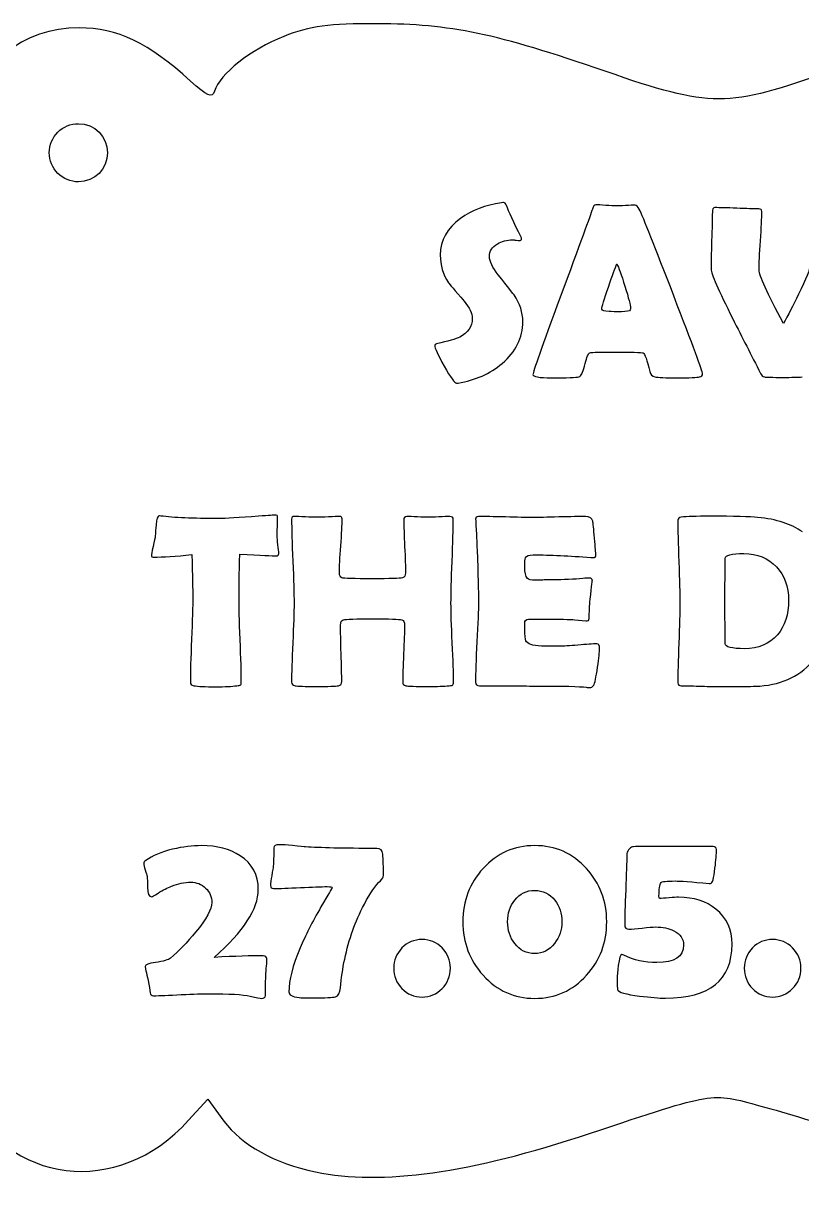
# Model space of a CAD drawing. Extents: x 52 to 552, y 106 to 316.
# Drawn here: x 310.1 to 357.2, y 243.5 to 314.8 of the extents above; entities that cross this region are included whole.
import ezdxf

# ---------------------------------------------------------------- set-up
doc = ezdxf.new("R2010")
doc.units = 0
doc.layers.add('Layer_1', color=7, linetype='CONTINUOUS')

msp = doc.modelspace()

# ---------------------------------------------------------------- linework, layer by layer
at = {"layer": 'Layer_1', "color": 3}
msp.add_lwpolyline([(315.15352, 306.962207), (315.15352, 306.962207)], close=True, dxfattribs=at)
at = {"layer": 'Layer_1', "color": 7}
for points in [[(339.174328, 303.940849), (339.174328, 303.940849)], [(344.759788, 303.809111), (344.759788, 303.809111)], [(351.97796, 303.633272), (351.97796, 303.633272)], [(346.047991, 300.214635), (346.047991, 300.214635)], [(325.272146, 284.980147), (325.272146, 284.980147)], [(326.472691, 284.892503), (326.472691, 284.892503)], [(337.475491, 284.723833), (337.483196, 284.621304)], [(337.658484, 284.892503), (337.658484, 284.892503)], [(351.656057, 284.906834), (351.656057, 284.906834)], [(353.742413, 282.644648), (353.742413, 282.644648)], [(343.983677, 281.129357), (343.581313, 281.092976)], [(340.813644, 278.669833), (341.589755, 278.669833)], [(343.493118, 278.625736), (344.152361, 278.552426)], [(342.533986, 277.022804), (341.465182, 277.022804)], [(320.865161, 264.921423), (320.865161, 264.921423)], [(325.564839, 264.979851), (325.564839, 264.979851)], [(341.06279, 264.921423), (341.06279, 264.921423)], [(349.020694, 264.877326), (349.020694, 264.877326)], [(351.648324, 262.630021), (351.728814, 262.622855)], [(341.06279, 262.205584), (341.06279, 262.205584)], [(334.225533, 259.225715), (334.225533, 259.225715)], [(355.484797, 259.225715), (355.484797, 259.225715)], [(320.072512, 248.254327), (321.233377, 249.538658), (322.215087, 248.195898)], [(327.758665, 245.127832), (327.759229, 245.127832)]]:
    msp.add_lwpolyline(points, dxfattribs=at)
for points in [[(313.437552, 314.543475), (306.565864, 314.543475), (303.062555, 305.958388), (304.843547, 293.483745)], [(320.184413, 311.316109), (317.671902, 313.617346), (315.735293, 314.543475), (313.437552, 314.543475)], [(331.527884, 314.795931), (328.57742, 314.806362), (327.438794, 314.650384), (325.83659, 314.016513)], [(345.341335, 311.905361), (338.71631, 314.198574), (335.935094, 314.780409), (331.527884, 314.795931)], [(325.83659, 314.016513), (323.843678, 313.228071), (321.967408, 311.746884), (321.633568, 310.698748)], [(359.102434, 311.945047), (352.667372, 309.674925), (351.791383, 309.672706), (345.341335, 311.905361)], [(321.633568, 310.698748), (321.496634, 310.268858), (321.180912, 310.403419), (320.184413, 311.316109)], [(339.049755, 303.933684), (338.068807, 303.787269), (337.241162, 303.469781), (336.567639, 302.981737)], [(339.174328, 303.940849), (339.145033, 303.940849), (339.103434, 303.938566), (339.049755, 303.933684)], [(339.349616, 303.765013), (339.305702, 303.882144), (339.247536, 303.940849), (339.174328, 303.940849)], [(340.235427, 301.832452), (339.771792, 302.76462), (339.476532, 303.408739), (339.349616, 303.765013)], [(344.759788, 303.809111), (344.681725, 303.809111), (344.613315, 303.716203), (344.554754, 303.530746)], [(345.367243, 303.772179), (345.093939, 303.79658), (344.891586, 303.809111), (344.759788, 303.809111)], [(345.989571, 303.735798), (345.852919, 303.735798), (345.64543, 303.747775), (345.367243, 303.772179)], [(346.567788, 303.757848), (346.313986, 303.743206), (346.121313, 303.735798), (345.989571, 303.735798)], [(347.14657, 303.787061), (347.019682, 303.787061), (346.826445, 303.777369), (346.567788, 303.757848)], [(347.402319, 303.545628), (347.324228, 303.706684), (347.23928, 303.787061), (347.14657, 303.787061)], [(344.554754, 303.530746), (344.45225, 303.208635), (343.803026, 301.42963), (342.607307, 298.193879)], [(349.49638, 298.274357), (348.33972, 301.275844), (347.641474, 303.03318), (347.402319, 303.545628)], [(351.831346, 303.362624), (351.831346, 302.977069), (351.817093, 302.396227), (351.787799, 301.620235)], [(351.97796, 303.633272), (351.880339, 303.633272), (351.831346, 303.543204), (351.831346, 303.362624)], [(353.310246, 303.596891), (352.714814, 303.621295), (352.270766, 303.633272), (351.97796, 303.633272)], [(354.650266, 303.559959), (354.35255, 303.559959), (353.905679, 303.57249), (353.310246, 303.596891)], [(354.833259, 303.406171), (354.833259, 303.50866), (354.77227, 303.559959), (354.650266, 303.559959)], [(354.745064, 301.620235), (354.803625, 302.415748), (354.833259, 303.010854), (354.833259, 303.406171)], [(336.567639, 302.981737), (335.742844, 302.391198), (335.330715, 301.649605), (335.330715, 300.756479)], [(338.793441, 301.43723), (339.057008, 301.598286), (339.364235, 301.678663), (339.71563, 301.678663)], [(339.71563, 301.678663), (339.764426, 301.678663), (339.835659, 301.671255), (339.928398, 301.656613)], [(339.928398, 301.656613), (340.021108, 301.641971), (340.086696, 301.634566), (340.125727, 301.634566)], [(340.125727, 301.634566), (340.213583, 301.634566), (340.257469, 301.676171), (340.257469, 301.759139)], [(340.257469, 301.759139), (340.257469, 301.778663), (340.250103, 301.803168), (340.235427, 301.832452)], [(351.787799, 301.620235), (351.763386, 300.849119), (351.750856, 300.270566), (351.750856, 299.885008)], [(354.664574, 299.841461), (354.664574, 300.236778), (354.691386, 300.829597), (354.745064, 301.620235)], [(338.317755, 300.661119), (338.317755, 300.99299), (338.476223, 301.251771), (338.793441, 301.43723)], [(335.330715, 300.756479), (335.330715, 300.14154), (335.498863, 299.580084), (335.835639, 299.072516)], [(338.844721, 299.563097), (338.493326, 299.99746), (338.317755, 300.363412), (338.317755, 300.661119)], [(345.528194, 298.816202), (345.772204, 299.53363), (345.945488, 299.999895), (346.047991, 300.214635)], [(346.047991, 300.214635), (346.150466, 300.019417), (346.311784, 299.570251), (346.53141, 298.867464)], [(339.818162, 298.333336), (339.788867, 298.372382), (339.464537, 298.782222), (338.844721, 299.563097)], [(351.750856, 299.885008), (351.750856, 299.650744), (352.192618, 298.648085), (353.075974, 296.876474)], [(356.150672, 296.59811), (355.159931, 298.457571), (354.664574, 299.538874), (354.664574, 299.841461)], [(357.754146, 300.119275), (357.754146, 299.904532), (357.524445, 299.323694), (357.065693, 298.376883)], [(335.835639, 299.072516), (335.884435, 298.99931), (336.196799, 298.631072), (336.772702, 297.967331)], [(345.13297, 297.47675), (345.13297, 297.608522), (345.264627, 298.054848), (345.528194, 298.816202)], [(346.53141, 298.867464), (346.755918, 298.140274), (346.868186, 297.696234), (346.868186, 297.535178)], [(340.337958, 296.729851), (340.337958, 297.261823), (340.164674, 297.796485), (339.818162, 298.333336)], [(342.607307, 298.193879), (341.504326, 295.202151), (340.953118, 293.643159), (340.953118, 293.516266)], [(351.238792, 293.545481), (351.238792, 293.677254), (350.65795, 295.253346), (349.49638, 298.274357)], [(357.065693, 298.376883), (356.724063, 297.674096), (356.419094, 297.081277), (356.150672, 296.59811)], [(336.772702, 297.967331), (337.104567, 297.576893), (337.270429, 297.222919), (337.270429, 296.90569)], [(345.572306, 297.330124), (345.279472, 297.339886), (345.13297, 297.388899), (345.13297, 297.47675)], [(346.319179, 297.315793), (345.972666, 297.315793), (345.723577, 297.320365), (345.572306, 297.330124)], [(346.853312, 297.432652), (346.819135, 297.354564), (346.641307, 297.315793), (346.319179, 297.315793)], [(346.868186, 297.535178), (346.868186, 297.491253), (346.863106, 297.457053), (346.853312, 297.432652)], [(337.270429, 296.90569), (337.270429, 296.407881), (337.016767, 296.032237), (336.509219, 295.778455)], [(339.086134, 294.182135), (339.920721, 294.889802), (340.337958, 295.739116), (340.337958, 296.729851)], [(353.075974, 296.876474), (353.637229, 295.773488), (354.196396, 294.672801), (354.752769, 293.574694)], [(335.103611, 295.368349), (335.030403, 295.353707), (334.993911, 295.319508), (334.993911, 295.265823)], [(334.993911, 295.265823), (334.993911, 295.11453), (335.186584, 294.694995), (335.572156, 294.006847)], [(336.509219, 295.778455), (336.279829, 295.666204), (335.811283, 295.529405), (335.103611, 295.368349)], [(344.07904, 294.021181), (344.181543, 294.465303), (344.27445, 294.72637), (344.357424, 294.804458)], [(344.357424, 294.804458), (344.411102, 294.84838), (344.8523, 294.870602), (345.681977, 294.870602)], [(345.681977, 294.870602), (346.911874, 294.870602), (347.566234, 294.853502), (347.644297, 294.819339)], [(347.644297, 294.819339), (347.737035, 294.770535), (347.866406, 294.394891), (348.032352, 293.692104)], [(335.572156, 294.006847), (335.9577, 293.323581), (336.20679, 292.981587), (336.319029, 292.981587)], [(336.414392, 292.989303), (337.463694, 293.160121), (338.354077, 293.557434), (339.086134, 294.182135)], [(343.742264, 293.362477), (343.874034, 293.39664), (343.98633, 293.616102), (344.07904, 294.021181)], [(340.953118, 293.516266), (340.953118, 293.374734), (341.32647, 293.304049), (342.073174, 293.304049)], [(342.073174, 293.304049), (343.020001, 293.304049), (343.576317, 293.323435), (343.742264, 293.362477)], [(348.032352, 293.692104), (348.076266, 293.506648), (348.181168, 293.39664), (348.347115, 293.362477)], [(348.347115, 293.362477), (348.54721, 293.323435), (348.995831, 293.304049), (349.693738, 293.304049)], [(349.693738, 293.304049), (350.455089, 293.304049), (350.909354, 293.323435), (351.055771, 293.362477)], [(351.055771, 293.362477), (351.177804, 293.39664), (351.238792, 293.457631), (351.238792, 293.545481)], [(354.752769, 293.574694), (354.816241, 293.452684), (354.894332, 293.381999), (354.987042, 293.362477)], [(354.987042, 293.362477), (355.07978, 293.342956), (355.455418, 293.333264), (356.114294, 293.333264)], [(356.114294, 293.333264), (356.636489, 293.333264), (357.021836, 293.342956), (357.270727, 293.362477)], [(336.319029, 292.981587), (336.343442, 292.981587), (336.375361, 292.984424), (336.414392, 292.989303)], [(318.273345, 284.928884), (318.190372, 284.928884), (318.132206, 284.745908), (318.098057, 284.379875)], [(318.375877, 284.921719), (318.317316, 284.926598), (318.283138, 284.928884), (318.273345, 284.928884)], [(321.882714, 284.76793), (320.3356, 284.76793), (319.166522, 284.819227), (318.375877, 284.921719)], [(324.313014, 284.906834), (323.131942, 284.814107), (322.321936, 284.76793), (321.882714, 284.76793)], [(325.272146, 284.980147), (325.267235, 284.980147), (324.947478, 284.955639), (324.313014, 284.906834)], [(325.440266, 284.958097), (325.425618, 284.972739), (325.369738, 284.980147), (325.272146, 284.980147)], [(325.469476, 284.819193), (325.464622, 284.902161), (325.454941, 284.948338), (325.440266, 284.958097)], [(325.455139, 284.27018), (325.464932, 284.504445), (325.469476, 284.687418), (325.469476, 284.819193)], [(326.472691, 284.892503), (326.370188, 284.892503), (326.31888, 284.83892), (326.31888, 284.731549)], [(326.31888, 284.731549), (326.31888, 284.165414), (326.343405, 283.313264), (326.392201, 282.176114)], [(327.153439, 284.870456), (326.850841, 284.885097), (326.623962, 284.892503), (326.472691, 284.892503)], [(327.841892, 284.848406), (327.690621, 284.848406), (327.460892, 284.855814), (327.153439, 284.870456)], [(328.544146, 284.870456), (328.23181, 284.855814), (327.998074, 284.848406), (327.841892, 284.848406)], [(329.254668, 284.892503), (329.098487, 284.892503), (328.861392, 284.885097), (328.544146, 284.870456)], [(329.379241, 284.760764), (329.379241, 284.848612), (329.337614, 284.892503), (329.254668, 284.892503)], [(329.298215, 283.113179), (329.351894, 283.84525), (329.379241, 284.394728), (329.379241, 284.760764)], [(333.302779, 284.892503), (333.180775, 284.892503), (333.119786, 284.816698), (333.119786, 284.665402)], [(333.119786, 284.665402), (333.119786, 284.30913), (333.136889, 283.774466), (333.171038, 283.061916)], [(333.947149, 284.870456), (333.659226, 284.885097), (333.444342, 284.892503), (333.302779, 284.892503)], [(334.605856, 284.848406), (334.459467, 284.848406), (334.239983, 284.855814), (333.947149, 284.870456)], [(335.250226, 284.870456), (334.962302, 284.855814), (334.747418, 284.848406), (334.605856, 284.848406)], [(335.908932, 284.892503), (335.762515, 284.892503), (335.543059, 284.885097), (335.250226, 284.870456)], [(336.121163, 284.716664), (336.121163, 284.833798), (336.050467, 284.892503), (335.908932, 284.892503)], [(336.048406, 282.176114), (336.097203, 283.308384), (336.121163, 284.155412), (336.121163, 284.716664)], [(337.658484, 284.892503), (337.526686, 284.892503), (337.465698, 284.836081), (337.475491, 284.723833)], [(337.483196, 284.621304), (337.522199, 283.845312), (337.54901, 283.262187), (337.563686, 282.87175)], [(339.284028, 284.86329), (338.561708, 284.882811), (338.019644, 284.892503), (337.658484, 284.892503)], [(340.916175, 284.833524), (340.555016, 284.833524), (340.01123, 284.843766), (339.284028, 284.86329)], [(342.526818, 284.86329), (341.809409, 284.843766), (341.272453, 284.833524), (340.916175, 284.833524)], [(344.137488, 284.892503), (343.781211, 284.892503), (343.244255, 284.882811), (342.526818, 284.86329)], [(344.576795, 284.606973), (344.537764, 284.797312), (344.391262, 284.892503), (344.137488, 284.892503)], [(344.686495, 283.581713), (344.63767, 284.152728), (344.601207, 284.494722), (344.576795, 284.606973)], [(349.950052, 284.848406), (349.808518, 284.828884), (349.737821, 284.767893), (349.737821, 284.665402)], [(349.737821, 284.665402), (349.737821, 284.109029), (349.75721, 283.269409), (349.796241, 282.146901)], [(351.656057, 284.906834), (350.865412, 284.906834), (350.296565, 284.887451), (349.950052, 284.848406)], [(354.576944, 284.84124), (354.132811, 284.885165), (353.159258, 284.906834), (351.656057, 284.906834)], [(357.292769, 283.962603), (356.638804, 284.431129), (355.733604, 284.724109), (354.576944, 284.84124)], [(318.098057, 284.379875), (318.078584, 284.150493), (318.061481, 283.92134), (318.046806, 283.691958)], [(325.440266, 283.721171), (325.440266, 283.828542), (325.445346, 284.011515), (325.455139, 284.27018)], [(317.914528, 283.069635), (317.846174, 282.757286), (317.812533, 282.569188), (317.812533, 282.505741)], [(318.046806, 283.691958), (318.037041, 283.618749), (317.992591, 283.411268), (317.914528, 283.069635)], [(325.484349, 283.179327), (325.455082, 283.41847), (325.440266, 283.59916), (325.440266, 283.721171)], [(325.535629, 282.652364), (325.535629, 282.769495), (325.518526, 282.945065), (325.484349, 283.179327)], [(329.217726, 281.473866), (329.217726, 281.839903), (329.244537, 282.385991), (329.298215, 283.113179)], [(333.171038, 283.061916), (333.205215, 282.35425), (333.222318, 281.825261), (333.222318, 281.473866)], [(344.766956, 282.549838), (344.766956, 282.671852), (344.740174, 283.015578), (344.686495, 283.581713)], [(317.812533, 282.505741), (317.812533, 282.456936), (317.85131, 282.432431), (317.929401, 282.432431)], [(317.929401, 282.432431), (318.510186, 282.432431), (319.288809, 282.481445), (320.264903, 282.579054)], [(320.264903, 282.579054), (320.303934, 281.261327), (320.323323, 280.412014), (320.323323, 280.031335)], [(323.12737, 280.031335), (323.12737, 280.519382), (323.141622, 281.380674), (323.170917, 282.615432)], [(323.170917, 282.615432), (324.454464, 282.542227), (325.189201, 282.505741), (325.374649, 282.505741)], [(325.374649, 282.505741), (325.482035, 282.505741), (325.535629, 282.554755), (325.535629, 282.652364)], [(337.563686, 282.87175), (337.622247, 281.353922), (337.651316, 280.317063), (337.651316, 279.76069)], [(340.455363, 281.817824), (340.455363, 282.135056), (340.467329, 282.322602), (340.491741, 282.381165)], [(340.491741, 282.381165), (340.550302, 282.503179), (340.70877, 282.56417), (340.967427, 282.56417)], [(340.967427, 282.56417), (342.002082, 282.56417), (343.168901, 282.510587), (344.467095, 282.403215)], [(344.467095, 282.403215), (344.540304, 282.398336), (344.591612, 282.39605), (344.620906, 282.39605)], [(344.620906, 282.39605), (344.718499, 282.39605), (344.766956, 282.447349), (344.766956, 282.549838)], [(352.600288, 281.041713), (352.610081, 281.62249), (352.614625, 282.056838), (352.614625, 282.344787)], [(352.614625, 282.344787), (352.614625, 282.544885), (352.990799, 282.644648), (353.742413, 282.644648)], [(353.742413, 282.644648), (354.562325, 282.644648), (355.221258, 282.373887), (355.71907, 281.832156)], [(326.392201, 282.176114), (326.440998, 281.043847), (326.465523, 280.195083), (326.465523, 279.628948)], [(335.982254, 279.628948), (335.982254, 280.195083), (336.004493, 281.043847), (336.048406, 282.176114)], [(340.601441, 281.15857), (340.50382, 281.265942), (340.455363, 281.485954), (340.455363, 281.817824)], [(349.796241, 282.146901), (349.840155, 281.029273), (349.862394, 280.190204), (349.862394, 279.628948)], [(355.71907, 281.832156), (356.211999, 281.309946), (356.458238, 280.636753), (356.458238, 279.811953)], [(329.3572, 281.173455), (329.264462, 281.202738), (329.217726, 281.303051), (329.217726, 281.473866)], [(331.231325, 281.115026), (330.108814, 281.115026), (329.484087, 281.134409), (329.3572, 281.173455)], [(333.046465, 281.173455), (332.880547, 281.134409), (332.275744, 281.115026), (331.231325, 281.115026)], [(333.222318, 281.473866), (333.222318, 281.303051), (333.163616, 281.202738), (333.046465, 281.173455)], [(341.077691, 281.019666), (340.843418, 281.019666), (340.684414, 281.065843), (340.601441, 281.15857)], [(341.363215, 281.026832), (341.221681, 281.021949), (341.126459, 281.019666), (341.077691, 281.019666)], [(341.714328, 281.041713), (341.62159, 281.041713), (341.50475, 281.036591), (341.363215, 281.026832)], [(343.581313, 281.092976), (342.951731, 281.058813), (342.32929, 281.041713), (341.714328, 281.041713)], [(344.378901, 281.15857), (344.281308, 281.15857), (344.149624, 281.148879), (343.983677, 281.129357)], [(344.554754, 280.990451), (344.554754, 281.102702), (344.496023, 281.15857), (344.378901, 281.15857)], [(344.423012, 279.870381), (344.510868, 280.719582), (344.554754, 281.09294), (344.554754, 280.990451)], [(352.585415, 279.745805), (352.585415, 280.033754), (352.590495, 280.465819), (352.600288, 281.041713)], [(320.323323, 280.031335), (320.323323, 279.455441), (320.298826, 278.591864), (320.250002, 277.440072)], [(323.192958, 277.432356), (323.149016, 278.589027), (323.12737, 279.455441), (323.12737, 280.031335)], [(326.465523, 279.628948), (326.465523, 279.096976), (326.438712, 278.298962), (326.385033, 277.235021)], [(336.055547, 277.235021), (336.00675, 278.298962), (335.982254, 279.096976), (335.982254, 279.628948)], [(337.651316, 279.76069), (337.651316, 279.214076), (337.619425, 278.391556), (337.555981, 277.293449)], [(344.364592, 278.699049), (344.364592, 279.089486), (344.383981, 279.479944), (344.423012, 279.870381)], [(349.862394, 279.628948), (349.862394, 279.092097), (349.840155, 278.284391), (349.796241, 277.205805)], [(352.600288, 278.464782), (352.590495, 279.035796), (352.585415, 279.462739), (352.585415, 279.745805)], [(356.458238, 279.811953), (356.458238, 278.94323), (356.231359, 278.24269), (355.77749, 277.710721)], [(329.283878, 278.296662), (329.283878, 278.491881), (329.337472, 278.601335), (329.44483, 278.625736)], [(329.320257, 276.583486), (329.295845, 277.344837), (329.283878, 277.915984), (329.283878, 278.296662)], [(329.44483, 278.625736), (329.615659, 278.664781), (330.211317, 278.684164), (331.231325, 278.684164)], [(331.231325, 278.684164), (332.24645, 278.684164), (332.836972, 278.664781), (333.002918, 278.625736)], [(333.002918, 278.625736), (333.110304, 278.596455), (333.163898, 278.487001), (333.163898, 278.296662)], [(333.163898, 278.296662), (333.163898, 277.911104), (333.144509, 277.330265), (333.10545, 276.55427)], [(340.455363, 278.069561), (340.455363, 278.347747), (340.457621, 278.498809), (340.462531, 278.52321)], [(340.52812, 277.351878), (340.479324, 277.459249), (340.455363, 277.698644), (340.455363, 278.069561)], [(340.462531, 278.52321), (340.49668, 278.62082), (340.613548, 278.669833), (340.813644, 278.669833)], [(341.589755, 278.669833), (342.580496, 278.669833), (343.214904, 278.655019), (343.493118, 278.625736)], [(344.152361, 278.552426), (344.293896, 278.552426), (344.364592, 278.601439), (344.364592, 278.699049)], [(352.614625, 277.183758), (352.614625, 277.471707), (352.610081, 277.898647), (352.600288, 278.464782)], [(320.250002, 277.440072), (320.201205, 276.288281), (320.176708, 275.424153), (320.176708, 274.848259)], [(323.266252, 274.833928), (323.266252, 275.409822), (323.241755, 276.275686), (323.192958, 277.432356)], [(341.465182, 277.022804), (340.923457, 277.056967), (340.611093, 277.166421), (340.52812, 277.351878)], [(355.77749, 277.710721), (355.294325, 277.149465), (354.630284, 276.869013), (353.78596, 276.869013)], [(326.385033, 277.235021), (326.336237, 276.17108), (326.31174, 275.375349), (326.31174, 274.848259)], [(336.136036, 274.848259), (336.136036, 275.375349), (336.109225, 276.17108), (336.055547, 277.235021)], [(337.555981, 277.293449), (337.497392, 276.200225), (337.468323, 275.380539), (337.468323, 274.833928)], [(343.683816, 277.088398), (343.176267, 277.044473), (342.792671, 277.022804), (342.533986, 277.022804)], [(344.833109, 277.161708), (344.579335, 277.161708), (344.196275, 277.137203), (343.683816, 277.088398)], [(344.994061, 276.898228), (344.994061, 277.073926), (344.940495, 277.161708), (344.833109, 277.161708)], [(344.869488, 275.741227), (344.952461, 276.302483), (344.994061, 276.688368), (344.994061, 276.898228)], [(349.796241, 277.205805), (349.75721, 276.132102), (349.737821, 275.326682), (349.737821, 274.789831)], [(353.78596, 276.869013), (353.00508, 276.869013), (352.614625, 276.973898), (352.614625, 277.183758)], [(329.3572, 274.877472), (329.3572, 275.25815), (329.344669, 275.827012), (329.320257, 276.583486)], [(333.10545, 276.55427), (333.071301, 275.783157), (333.054198, 275.204601), (333.054198, 274.819044)], [(354.445203, 274.591942), (355.919109, 274.640747), (357.063689, 275.136089), (357.878719, 276.07802)], [(344.635215, 274.650924), (344.703569, 274.768054), (344.781632, 275.13117), (344.869488, 275.741227)], [(320.176708, 274.848259), (320.176708, 274.721366), (320.245091, 274.645562), (320.381743, 274.621158)], [(320.381743, 274.621158), (320.635517, 274.582115), (321.077308, 274.562729), (321.706861, 274.562729)], [(321.706861, 274.562729), (322.272999, 274.562729), (322.70223, 274.582115), (322.995064, 274.621158)], [(322.995064, 274.621158), (323.117041, 274.6358), (323.185451, 274.648327), (323.200127, 274.658089)], [(323.200127, 274.658089), (323.244041, 274.68249), (323.266252, 274.741198), (323.266252, 274.833928)], [(326.31174, 274.848259), (326.31174, 274.721366), (326.382408, 274.645562), (326.523943, 274.621158)], [(326.523943, 274.621158), (326.704537, 274.591874), (327.12406, 274.577611), (327.782908, 274.577611)], [(327.782908, 274.577611), (328.544287, 274.577611), (329.003124, 274.591874), (329.159306, 274.621158)], [(329.159306, 274.621158), (329.291075, 274.645562), (329.3572, 274.731058), (329.3572, 274.877472)], [(333.054198, 274.819044), (333.054198, 274.716555), (333.119758, 274.650441), (333.251528, 274.621158)], [(333.251528, 274.621158), (333.38818, 274.591874), (333.839622, 274.577611), (334.605856, 274.577611)], [(334.605856, 274.577611), (335.14761, 274.577611), (335.567697, 274.591874), (335.865385, 274.621158)], [(335.865385, 274.621158), (335.982536, 274.63092), (336.050382, 274.643448), (336.069884, 274.658089)], [(336.069884, 274.658089), (336.113826, 274.68249), (336.136036, 274.745767), (336.136036, 274.848259)], [(337.468323, 274.833928), (337.468323, 274.692394), (337.5487, 274.621158), (337.709764, 274.621158)], [(337.709764, 274.621158), (338.08066, 274.621158), (338.637005, 274.618872), (339.378826, 274.613992)], [(339.378826, 274.613992), (340.120676, 274.609113), (340.679842, 274.606827), (341.055621, 274.606827)], [(341.055621, 274.606827), (342.778447, 274.606827), (343.818125, 274.582318), (344.174403, 274.533514)], [(344.174403, 274.533514), (344.276906, 274.518872), (344.349888, 274.511467), (344.393802, 274.511467)], [(344.393802, 274.511467), (344.496305, 274.511467), (344.576682, 274.558194), (344.635215, 274.650924)], [(349.737821, 274.789831), (349.737821, 274.67758), (349.808518, 274.621158), (349.950052, 274.621158)], [(349.950052, 274.621158), (350.189207, 274.621158), (350.548307, 274.614303), (351.026561, 274.599661)], [(351.026561, 274.599661), (351.509725, 274.585019), (351.870546, 274.577611), (352.109701, 274.577611)], [(352.109701, 274.577611), (353.383511, 274.577611), (354.162134, 274.582183), (354.445203, 274.591942)], [(319.100736, 264.70204), (318.42233, 264.536105), (317.880266, 264.309235), (317.475193, 264.021289)], [(320.865161, 264.921423), (320.294169, 264.921423), (319.705905, 264.848454), (319.100736, 264.70204)], [(323.192958, 264.306819), (322.568231, 264.716778), (321.792459, 264.921423), (320.865161, 264.921423)], [(325.235203, 264.789681), (325.235203, 264.277234), (325.225523, 263.911282), (325.205993, 263.691662)], [(325.564839, 264.979851), (325.345213, 264.979851), (325.235203, 264.916574), (325.235203, 264.789681)], [(326.362991, 264.928588), (326.03598, 264.962751), (325.769788, 264.979851), (325.564839, 264.979851)], [(327.168312, 264.84811), (327.080457, 264.852992), (326.811979, 264.879784), (326.362991, 264.928588)], [(331.487074, 264.753303), (329.447059, 264.753303), (328.007754, 264.784666), (327.168312, 264.84811)], [(331.84592, 264.408791), (331.826418, 264.638176), (331.7067, 264.753303), (331.487074, 264.753303)], [(341.06279, 264.921423), (339.813392, 264.921423), (338.769142, 264.460283), (337.9297, 263.537873)], [(344.195908, 263.537873), (343.356466, 264.460283), (342.312188, 264.921423), (341.06279, 264.921423)], [(346.743613, 264.665109), (346.675315, 264.567499), (346.64111, 264.472306), (346.64111, 264.379579)], [(346.985054, 264.84811), (346.897198, 264.828589), (346.816821, 264.767598), (346.743613, 264.665109)], [(349.020694, 264.877326), (347.771297, 264.877326), (347.092439, 264.867634), (346.985054, 264.84811)], [(351.882597, 264.862994), (351.39455, 264.872759), (350.440921, 264.877326), (349.020694, 264.877326)], [(352.080491, 264.694321), (352.080491, 264.801701), (352.014367, 264.85812), (351.882597, 264.862994)], [(351.992861, 263.552755), (352.051422, 264.035922), (352.080491, 264.416135), (352.080491, 264.694321)], [(317.475193, 264.021289), (317.392219, 263.962722), (317.351184, 263.901731), (317.351184, 263.838285)], [(317.351184, 263.838285), (317.351184, 263.755317), (317.380253, 263.62821), (317.438814, 263.457395)], [(324.298141, 262.264013), (324.298141, 263.14738), (323.929897, 263.828531), (323.192958, 264.306819)], [(331.890031, 263.105721), (331.890031, 263.627931), (331.875215, 264.062279), (331.84592, 264.408791)], [(346.64111, 264.379579), (346.64111, 263.911053), (346.619435, 263.196252), (346.575493, 262.2348)], [(317.438814, 263.457395), (317.50223, 263.257297), (317.538721, 263.12562), (317.548514, 263.062174)], [(325.111195, 263.098555), (325.06237, 262.84477), (325.037873, 262.64698), (325.037873, 262.505445)], [(325.205993, 263.691662), (325.196228, 263.594053), (325.164845, 263.396263), (325.111195, 263.098555)], [(331.69987, 262.790975), (331.826757, 262.912988), (331.890031, 263.017871), (331.890031, 263.105721)], [(337.9297, 263.537873), (337.10976, 262.644747), (336.699916, 261.56628), (336.699916, 260.302238)], [(345.426228, 260.302238), (345.426228, 261.561401), (345.01582, 262.639865), (344.195908, 263.537873)], [(351.728814, 262.622855), (351.831317, 262.622855), (351.919653, 262.932936), (351.992861, 263.552755)], [(317.548514, 263.062174), (317.572898, 262.925522), (317.585429, 262.70551), (317.585429, 262.40292)], [(317.585429, 262.40292), (317.585429, 262.012482), (317.66812, 261.817529), (317.834038, 261.817529)], [(318.229262, 262.04463), (318.512331, 262.230087), (318.783631, 262.371457), (319.042288, 262.469067)], [(319.042288, 262.469067), (319.42786, 262.625243), (319.815492, 262.703331), (320.205918, 262.703331)], [(320.205918, 262.703331), (320.552459, 262.703334), (320.850542, 262.583635), (321.099434, 262.344491)], [(325.037873, 262.505445), (325.037873, 262.383435), (325.098862, 262.322444), (325.220866, 262.322444)], [(325.220866, 262.322444), (325.582026, 262.322444), (326.123526, 262.339541), (326.845845, 262.373707)], [(326.845845, 262.373707), (327.568165, 262.412749), (328.110229, 262.432686), (328.471389, 262.432686)], [(328.471389, 262.432686), (328.676367, 262.432686), (328.778418, 262.40818), (328.778418, 262.359376)], [(330.733569, 261.37821), (331.094757, 262.061476), (331.416801, 262.532313), (331.69987, 262.790975)], [(348.595696, 261.861626), (348.595696, 262.266705), (348.637296, 262.542035), (348.720269, 262.688449)], [(348.720269, 262.688449), (348.759328, 262.747013), (349.047167, 262.776644), (349.584038, 262.776644)], [(349.584038, 262.776644), (349.857342, 262.776644), (350.545344, 262.72763), (351.648324, 262.630021)], [(317.834038, 261.817529), (317.85845, 261.817529), (317.990107, 261.893336), (318.229262, 262.04463)], [(321.099434, 262.344491), (321.353208, 262.11023), (321.479785, 261.820086), (321.479785, 261.47357)], [(321.626399, 258.142578), (323.407758, 259.71409), (324.298141, 261.087821), (324.298141, 262.264013)], [(328.778418, 262.359376), (328.778418, 262.369135), (328.55154, 261.98325), (328.09767, 261.202375)], [(339.847372, 261.619643), (340.154853, 262.01008), (340.560096, 262.205584), (341.06279, 262.205584)], [(341.06279, 262.205584), (341.555719, 262.205584), (341.958168, 262.007794), (342.270503, 261.612477)], [(346.575493, 262.2348), (346.536462, 261.273348), (346.516537, 260.558547), (346.516537, 260.090021)], [(348.632639, 261.715003), (348.608227, 261.749169), (348.595696, 261.798182), (348.595696, 261.861626)], [(349.210856, 261.751384), (348.947317, 261.72698), (348.754644, 261.715003), (348.632639, 261.715003)], [(349.789101, 261.788316), (349.652449, 261.788316), (349.459776, 261.775785), (349.210856, 261.751384)], [(352.051281, 261.063468), (351.450966, 261.546632), (350.69684, 261.788316), (349.789101, 261.788316)], [(321.479785, 261.47357), (321.479785, 261.073374), (321.15029, 260.473149), (320.491443, 259.67275)], [(328.09767, 261.202375), (327.570592, 260.289724), (327.148754, 259.460347), (326.831537, 258.713637)], [(330.03078, 259.796775), (330.20158, 260.27994), (330.435881, 260.807196), (330.733569, 261.37821)], [(339.415769, 260.302238), (339.415769, 260.819568), (339.55942, 261.258489), (339.847372, 261.619643)], [(342.270503, 261.612477), (342.563337, 261.241561), (342.709839, 260.804927), (342.709839, 260.302238)], [(353.024722, 258.940186), (353.024722, 259.838191), (352.700364, 260.546137), (352.051281, 261.063468)], [(336.699916, 260.302238), (336.699945, 259.043078), (337.10976, 257.961775), (337.9297, 257.058887)], [(339.847372, 258.977117), (339.55942, 259.352913), (339.415769, 259.79467), (339.415769, 260.302238)], [(342.709839, 260.302238), (342.709839, 259.809312), (342.561051, 259.372124), (342.263335, 258.991448)], [(344.203613, 257.058887), (345.01867, 257.961775), (345.426228, 259.043078), (345.426228, 260.302238)], [(320.491443, 259.67275), (319.974101, 259.038292), (319.469093, 258.513322), (318.976163, 258.09848)], [(329.283878, 256.29766), (329.371734, 257.454331), (329.620795, 258.62058), (330.03078, 259.796775)], [(346.516537, 260.090021), (346.516537, 259.933845), (346.602022, 259.855754), (346.772851, 259.855754)], [(346.772851, 259.855754), (346.953417, 259.855754), (347.221895, 259.877423), (347.578172, 259.921348)], [(347.578172, 259.921348), (347.939332, 259.965273), (348.210096, 259.987495), (348.390662, 259.987495)], [(348.390662, 259.987495), (348.820147, 259.987495), (349.188927, 259.909402), (349.49638, 259.753228)], [(349.49638, 259.753228), (349.891717, 259.55801), (350.089498, 259.267315), (350.089498, 258.881757)], [(334.225533, 259.225715), (333.747223, 259.225715), (333.34198, 259.05527), (333.010087, 258.713637)], [(335.440415, 258.713637), (335.10855, 259.05527), (334.703815, 259.225715), (334.225533, 259.225715)], [(341.06279, 258.369679), (340.564978, 258.369679), (340.159707, 258.572038), (339.847372, 258.977117)], [(342.263335, 258.991448), (341.941206, 258.576607), (341.541072, 258.369679), (341.06279, 258.369679)], [(350.089498, 258.881757), (350.089498, 258.17897), (349.54972, 257.827832), (348.471123, 257.827832)], [(348.99092, 255.668172), (351.67982, 255.668172), (353.024496, 256.758994), (353.024722, 258.940186)], [(355.484797, 259.225715), (355.006515, 259.225715), (354.601244, 259.05527), (354.269379, 258.713637)], [(356.699679, 258.713637), (356.367814, 259.05527), (355.963079, 259.225715), (355.484797, 259.225715)], [(318.976163, 258.09848), (318.839511, 257.986229), (318.532256, 257.898444), (318.053974, 257.834998)], [(324.598538, 258.237938), (323.881129, 258.237938), (322.890444, 258.206024), (321.626399, 258.142578)], [(324.817938, 257.966739), (324.817938, 258.147316), (324.744955, 258.237938), (324.598538, 258.237938)], [(326.831537, 258.713637), (326.377639, 257.639934), (326.15076, 256.751849), (326.15076, 256.049062)], [(333.010087, 258.713637), (332.678222, 258.372005), (332.51236, 257.962161), (332.51236, 257.483874)], [(335.945875, 257.483874), (335.945875, 257.962161), (335.777163, 258.372005), (335.440415, 258.713637)], [(346.348417, 258.310697), (346.265444, 258.310697), (346.192461, 258.091239), (346.129017, 257.651996)], [(346.47299, 258.267153), (346.4144, 258.296434), (346.372801, 258.310697), (346.348417, 258.310697)], [(348.471123, 257.827832), (347.72442, 257.827832), (347.058629, 257.974325), (346.47299, 258.267153)], [(354.269379, 258.713637), (353.937485, 258.372005), (353.771623, 257.962161), (353.771623, 257.483874)], [(357.205139, 257.483874), (357.205139, 257.962161), (357.036455, 258.372005), (356.699679, 258.713637)], [(318.053974, 257.834998), (317.644018, 257.781316), (317.438814, 257.700937), (317.438814, 257.593568)], [(317.438814, 257.593568), (317.438814, 257.520359), (317.499802, 257.234787), (317.621807, 256.736978)], [(324.745181, 256.949195), (324.745181, 257.066329), (324.757147, 257.237324), (324.781559, 257.461827)], [(324.781559, 257.461827), (324.805943, 257.686326), (324.817938, 257.854488), (324.817938, 257.966739)], [(332.51236, 257.483874), (332.51236, 257.005586), (332.678222, 256.59291), (333.010087, 256.246397)], [(335.440415, 256.246397), (335.777163, 256.58803), (335.945875, 257.000707), (335.945875, 257.483874)], [(346.129017, 257.651996), (346.080221, 257.310364), (346.055696, 257.037319), (346.055696, 256.832338)], [(353.771623, 257.483874), (353.771623, 257.005586), (353.937485, 256.59291), (354.269379, 256.246397)], [(356.699679, 256.246397), (357.036455, 256.58803), (357.205139, 257.000707), (357.205139, 257.483874)], [(317.621807, 256.736978), (317.68034, 256.409987), (317.716831, 256.163734), (317.731507, 255.997799)], [(324.737448, 256.39302), (324.742358, 256.646803), (324.745181, 256.832065), (324.745181, 256.949195)], [(337.9297, 257.058887), (338.769142, 256.121838), (339.813392, 255.65329), (341.06279, 255.65329)], [(341.06279, 255.65329), (342.312188, 255.65329), (343.359317, 256.121838), (344.203613, 257.058887)], [(346.055696, 256.832338), (346.055696, 256.461422), (346.065404, 256.244249), (346.084934, 256.180803)], [(317.731507, 255.997799), (317.746154, 255.875786), (317.816851, 255.814795), (317.943738, 255.814795)], [(324.730279, 255.836291), (324.730279, 255.958305), (324.732565, 256.144117), (324.737448, 256.39302)], [(326.15076, 256.049062), (326.15076, 255.858723), (326.35825, 255.74131), (326.773088, 255.697387)], [(328.969144, 255.74865), (329.154592, 255.802335), (329.259466, 255.98531), (329.283878, 256.29766)], [(333.010087, 256.246397), (333.34198, 255.904764), (333.747223, 255.733766), (334.225533, 255.733766)], [(334.225533, 255.733766), (334.703815, 255.733766), (335.10855, 255.904764), (335.440415, 256.246397)], [(346.084934, 256.180803), (346.128848, 256.029509), (346.575182, 255.900116), (347.424361, 255.792747)], [(354.269379, 256.246397), (354.601244, 255.904764), (355.006515, 255.733766), (355.484797, 255.733766)], [(355.484797, 255.733766), (355.963079, 255.733766), (356.367814, 255.904764), (356.699679, 256.246397)], [(317.943738, 255.814795), (318.30978, 255.814795), (318.868919, 255.836466), (319.620533, 255.880389)], [(319.620533, 255.880389), (320.372119, 255.919434), (320.935858, 255.93882), (321.311665, 255.93882)], [(321.311665, 255.93882), (322.526886, 255.93882), (323.35628, 255.890357), (323.800385, 255.792747)], [(323.800385, 255.792747), (324.200605, 255.700018), (324.430277, 255.65329), (324.488866, 255.65329)], [(324.488866, 255.65329), (324.649902, 255.65329), (324.730279, 255.714281), (324.730279, 255.836291)], [(326.773088, 255.697387), (326.860944, 255.687622), (327.13628, 255.682503), (327.599915, 255.682503)], [(327.599915, 255.682503), (328.371031, 255.682503), (328.82761, 255.704725), (328.969144, 255.74865)], [(347.424361, 255.792747), (348.078354, 255.70978), (348.600494, 255.668172), (348.99092, 255.668172)], [(306.385299, 249.926713), (309.106006, 244.325923), (315.782819, 243.510146), (320.072512, 248.254327)], [(344.379465, 247.452307), (352.0856, 250.019048), (351.661532, 249.951061), (354.778677, 249.120836)], [(354.778677, 249.120836), (356.286788, 248.719149), (358.587858, 247.997369), (359.892318, 247.516801)], [(322.215087, 248.195898), (323.257418, 246.770343), (325.316737, 245.630574), (327.758665, 245.127832)], [(327.759229, 245.127832), (331.802966, 244.295262), (337.143034, 245.042011), (344.379465, 247.452307)]]:
    msp.add_open_spline(points, degree=3, dxfattribs=at)
at = {"layer": 'Layer_1', "color": 3}
for points in [[(312.139656, 308.210597), (312.470751, 308.54169), (312.919813, 308.727694), (313.38805, 308.72769)], [(313.38805, 308.72769), (314.363094, 308.727682), (315.15352, 307.937251), (315.15352, 306.962207)], [(311.622553, 306.962207), (311.622553, 307.430444), (311.808561, 307.879504), (312.139656, 308.210597)], [(312.139656, 305.713817), (311.808561, 306.044909), (311.622553, 306.493969), (311.622553, 306.962207)], [(315.15352, 306.962207), (315.15352, 305.987163), (314.363094, 305.196731), (313.38805, 305.196724)], [(313.38805, 305.196724), (312.919813, 305.19672), (312.470751, 305.382724), (312.139656, 305.713817)]]:
    msp.add_open_spline(points, degree=3, dxfattribs=at)

doc.saveas('drawing.dxf')
